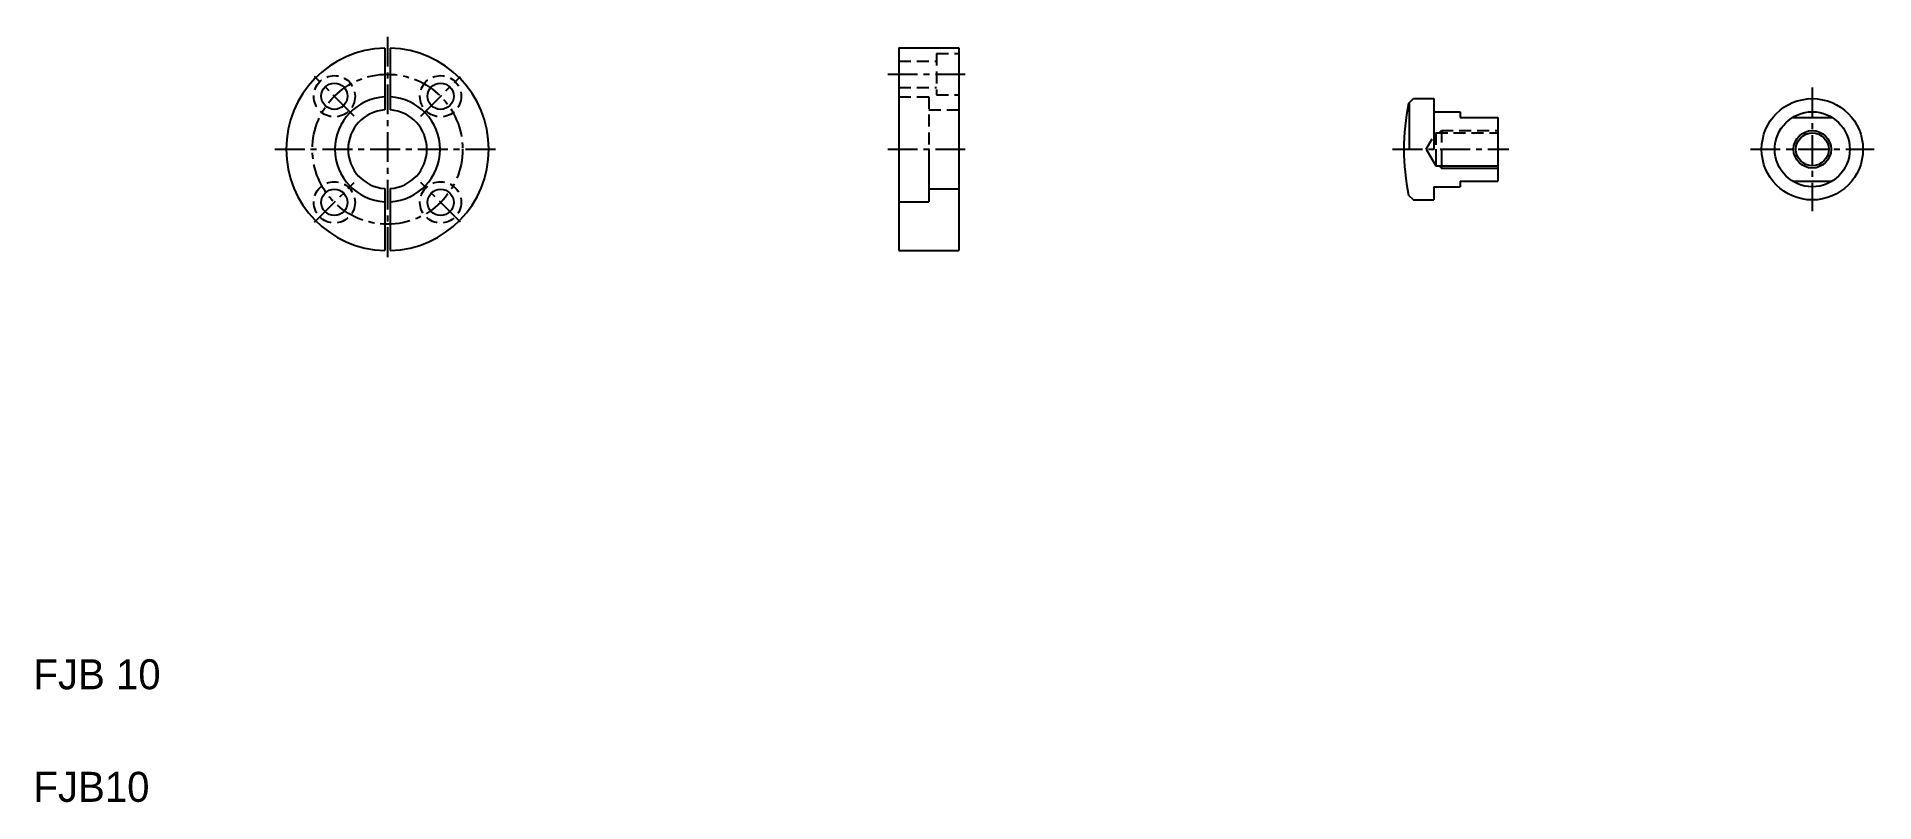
# Model space of a CAD drawing. Extents: x 21 to 510, y 20 to 224.
import ezdxf

# ---------------------------------------------------------------- set-up
doc = ezdxf.new("R2010")
doc.units = 0
doc.header["$LTSCALE"] = 0.25
doc.linetypes.add('CENTER', pattern=[50.8, 31.75, -6.35, 6.35, -6.35])
doc.linetypes.add('DASHED', pattern=[19.05, 12.7, -6.35])
doc.layers.get('0').update_dxf_attribs({"linetype": 'CONTINUOUS'})
doc.layers.add('CENTER', color=1, linetype='CENTER')

msp = doc.modelspace()

# ---------------------------------------------------------------- linework, layer by layer
for p, q in [((113.585251, 220.918153), (113.585251, 204.401751)), ((115.085251, 220.918153), (115.085251, 204.401751)), ((250.610748, 220.928572), (250.610748, 166.928571)), ((250.610748, 220.928572), (266.610748, 220.928572)), ((266.610748, 220.928572), (266.610748, 166.928571)), ((250.610748, 207.428571), (250.610748, 207.428671)), ((386.404339, 206.147445), (387.685467, 207.428571)), ((386.685467, 193.928571), (386.685467, 206.428571)), ((387.685467, 207.428571), (393.146992, 207.428571)), ((393.146992, 207.428571), (393.146992, 193.928571)), ((393.146992, 203.928571), (400.146992, 203.928571)), ((400.146992, 203.928571), (400.146992, 202.428571)), ((400.146992, 202.428571), (410.146993, 202.428571)), ((410.146993, 202.428571), (410.146993, 185.428571)), ((488.712233, 202.428571), (499.247893, 202.428571)), ((250.610748, 193.928571), (250.610848, 193.928571)), ((258.610748, 193.928571), (258.610748, 179.928571)), ((391.121084, 193.928571), (393.646992, 189.553572)), ((393.646992, 193.928571), (393.646992, 189.553571)), ((395.146992, 193.928571), (395.146992, 188.928571)), ((393.646992, 189.553571), (410.146993, 189.553571)), ((113.585251, 183.455391), (113.585251, 166.938989)), ((115.085251, 183.455391), (115.085251, 166.938989)), ((258.610748, 183.428571), (266.610748, 183.428571)), ((386.404339, 181.709697), (387.685467, 180.428571)), ((393.146992, 183.928571), (400.146992, 183.928571)), ((393.146992, 183.928571), (393.146992, 180.428571)), ((400.146992, 185.428571), (410.146993, 185.428571)), ((400.146992, 185.428571), (400.146992, 183.928571)), ((488.712233, 185.428571), (499.247893, 185.428571)), ((250.610748, 179.928571), (258.610748, 179.928571)), ((387.685467, 180.428571), (393.146992, 180.428571)), ((250.610748, 166.928571), (266.610748, 166.928571))]:
    msp.add_line(p, q)
at = {"color": 3, "linetype": 'DASHED'}
for p, q in [((250.610748, 217.428572), (260.610748, 217.428572)), ((260.610748, 219.428572), (266.610748, 219.428572)), ((260.610748, 219.428572), (260.610748, 208.428571)), ((250.610748, 210.428572), (260.610748, 210.428572)), ((250.610748, 207.928571), (258.610748, 207.928571)), ((258.610748, 207.928571), (258.610748, 193.928571)), ((260.610748, 208.428571), (266.610748, 208.428571)), ((258.610748, 204.428571), (266.610748, 204.428571)), ((391.121084, 193.928571), (393.646992, 198.30357)), ((393.646992, 198.303571), (410.146993, 198.303571)), ((393.646992, 198.303571), (393.646992, 193.928571)), ((394.521992, 198.303571), (395.146992, 198.928571)), ((395.146992, 198.928571), (410.146993, 198.928571)), ((395.146992, 198.928571), (395.146992, 193.928571))]:
    msp.add_line(p, q, dxfattribs=at)
at = {"color": 3}
for p, q in [((394.521992, 189.553572), (395.146992, 188.928571)), ((395.146992, 188.928571), (410.146993, 188.928571))]:
    msp.add_line(p, q, dxfattribs=at)
at = {"color": 3, "linetype": 'DASHED'}
for centre in [(100.193114, 208.070707), (128.477387, 208.070707), (100.193114, 179.786435), (128.477387, 179.786435)]:
    msp.add_circle(centre, 5.5, dxfattribs=at)
for centre, radius in [((100.193114, 208.070707), 3.5), ((128.477387, 208.070707), 3.5), ((493.980063, 193.928571), 13.5), ((493.980063, 193.928571), 10), ((493.980063, 193.928571), 4.375), ((100.193114, 179.786435), 3.5), ((128.477387, 179.786435), 3.5)]:
    msp.add_circle(centre, radius)
at = {"color": 3}
msp.add_circle((493.980063, 193.928571), 5, dxfattribs=at)
for centre, radius, start, end in [((114.335251, 193.928571), 27.000001, 91.591754, 268.408246), ((114.335251, 193.928571), 27.000001, 271.591754, 88.408246), ((114.335251, 193.928571), 14, 93.070887, 266.929113), ((114.335251, 193.928571), 14, 273.070887, 86.929113), ((445.146993, 193.928571), 60.000001, 168.24963, 191.75036), ((114.335251, 193.928571), 10.5, 94.096044, 265.903956), ((114.335251, 193.928571), 10.5, 274.096044, 85.903956)]:
    msp.add_arc(centre, radius, start, end)
at = {"layer": 'CENTER', "color": 1, "linetype": 'CENTER'}
for p, q in [((114.335251, 223.928572), (114.335251, 163.928571)), ((105.496413, 202.767406), (94.889815, 213.374008)), ((123.174088, 202.767406), (133.780689, 213.374008)), ((247.610748, 213.928572), (269.610748, 213.928572)), ((493.980063, 210.428572), (493.980063, 177.428571)), ((84.33525, 193.928571), (144.335251, 193.928571)), ((247.610748, 193.928571), (269.610748, 193.928571)), ((382.146992, 193.928571), (413.146993, 193.928571)), ((477.480063, 193.928571), (510.480064, 193.928571)), ((94.889815, 174.483135), (105.496413, 185.089736)), ((133.780689, 174.483135), (123.174088, 185.089736))]:
    msp.add_line(p, q, dxfattribs=at)
msp.add_circle((114.335251, 193.928571), 20, dxfattribs=at)

# ---------------------------------------------------------------- texts
for s, p in [('FJB 10', (20, 50)), ('FJB10', (20, 20))]:
    msp.add_text(s, height=8).set_placement(p)

doc.saveas('drawing.dxf')
